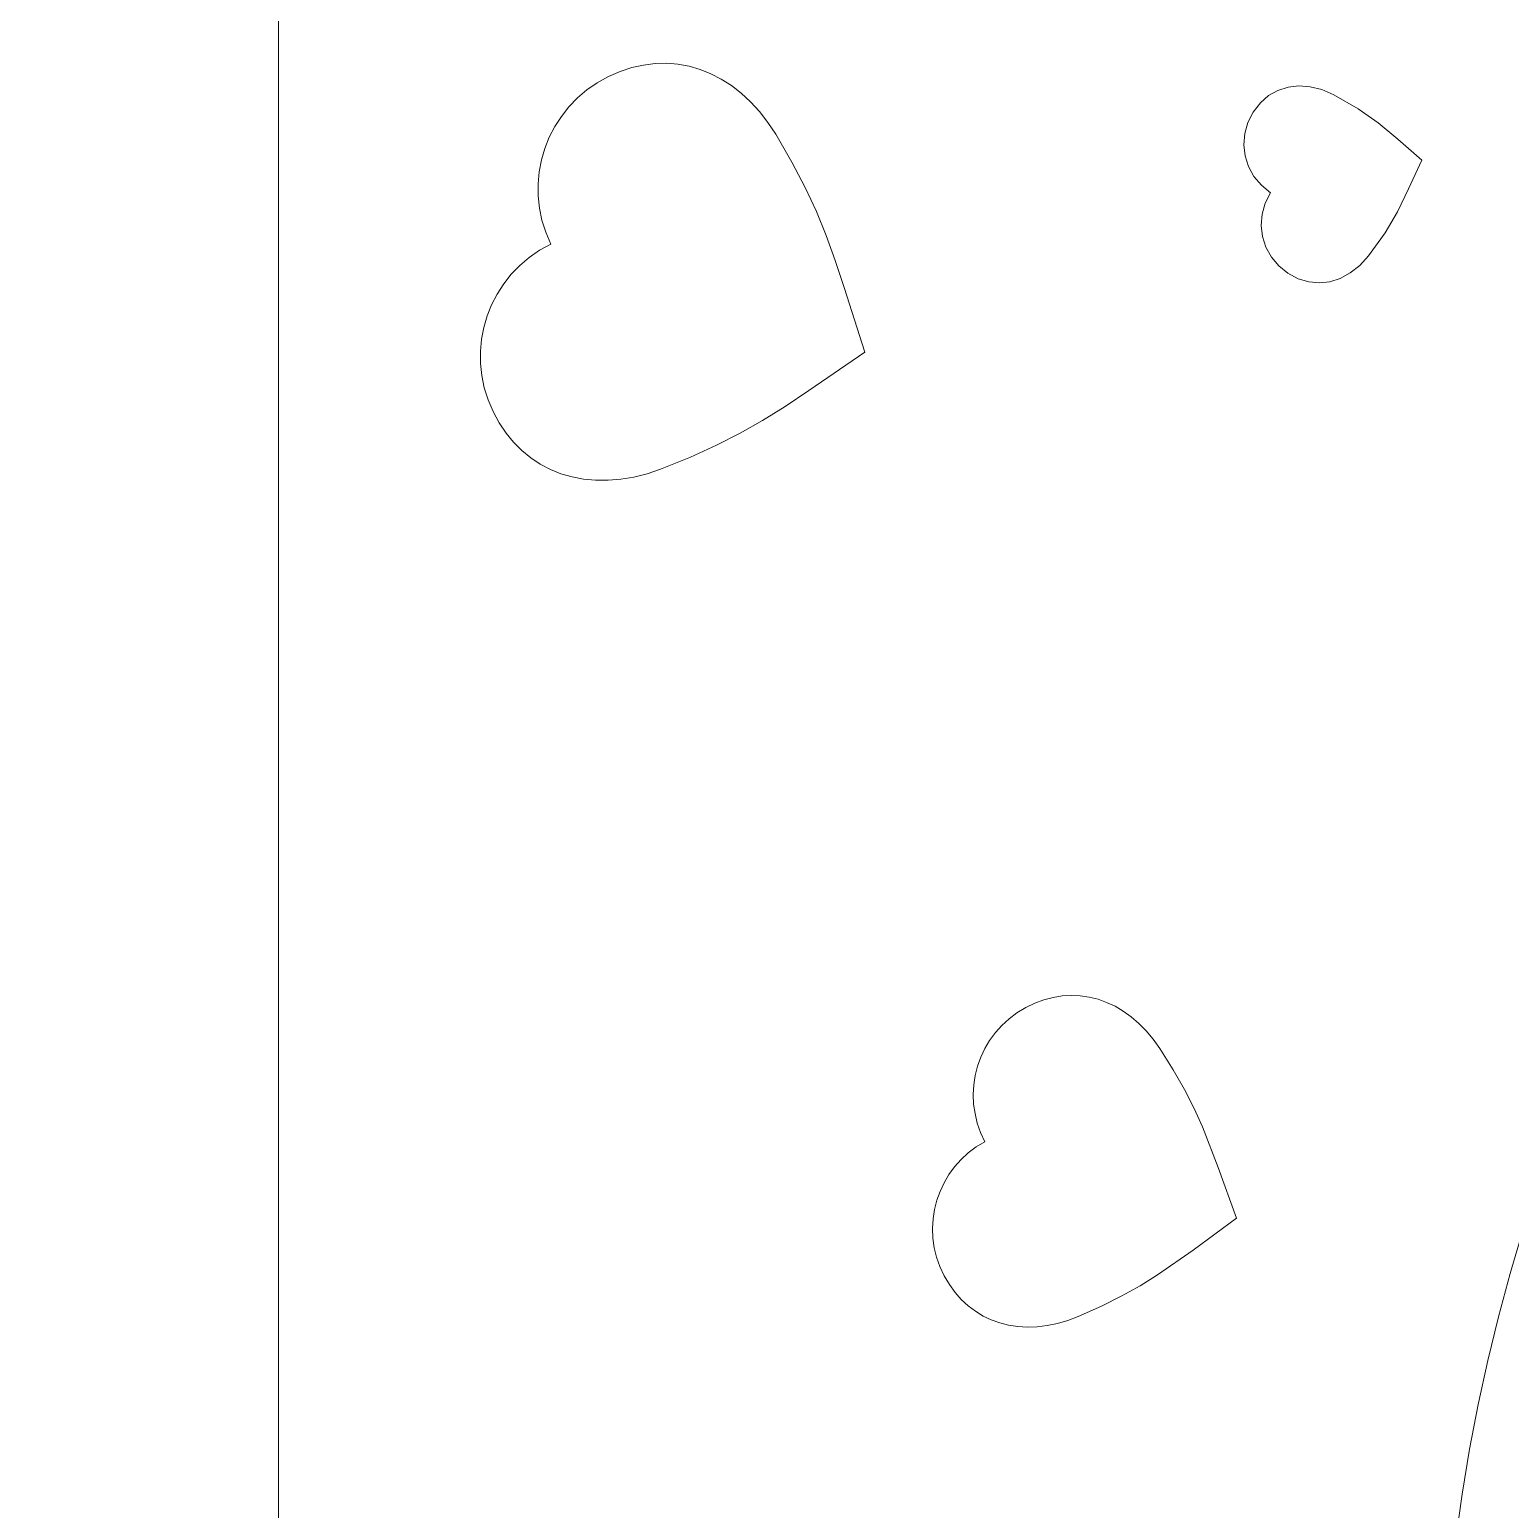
# Model space of a CAD drawing. Header units: millimetres. Extents: x -178 to 178, y -197 to 165.
# Drawn here: x 30.12 to 61.59, y 73.53 to 104.98 of the extents above; entities that cross this region are included whole.
import ezdxf

# ---------------------------------------------------------------- set-up
doc = ezdxf.new("R2010")
doc.units = ezdxf.units.MM
doc.header["$MEASUREMENT"] = 0
doc.layers.add('Calque_par_d_faut', color=7, linetype='Continuous')

msp = doc.modelspace()

# ---------------------------------------------------------------- linework, layer by layer
at = {"layer": 'Calque_par_d_faut', "color": 1, "lineweight": 9}
msp.add_open_spline([(-173.1455, 165.4772), (-174.4725, 165.4763), (-175.7447, 164.9484), (-176.6824, 164.0095), (-176.6824, 164.0095), (-177.6201, 163.0707), (-178.1464, 161.8041), (-178.1455, 160.4772), (-178.1455, 160.4772), (-178.1455, 160.4772), (-178.1455, -24.5228), (-178.1455, -24.5228), (-178.1455, -24.5228), (-178.1447, -25.8498), (-177.6168, -27.122), (-176.6779, -28.0597), (-176.6779, -28.0597), (-175.7391, -28.9974), (-174.4725, -29.5237), (-173.1455, -29.5228), (-173.1455, -29.5228), (-173.1455, -29.5228), (172.4975, -29.5228), (172.4975, -29.5228), (172.4975, -29.5228), (173.8245, -29.522), (175.0967, -28.9941), (176.0344, -28.0552), (176.0344, -28.0552), (176.9721, -27.1163), (177.4984, -25.8498), (177.4975, -24.5228), (177.4975, -24.5228), (177.4975, -24.5228), (177.4975, 71.9694), (177.4975, 71.9694), (177.4975, 71.9694), (177.4975, 71.9694), (177.4975, 79.9694), (177.4975, 79.9694), (177.4975, 79.9694), (177.4975, 79.9694), (177.4975, 160.4772), (177.4975, 160.4772), (177.4975, 160.4772), (177.4967, 161.8041), (176.9688, 163.0763), (176.0299, 164.014), (176.0299, 164.014), (175.0911, 164.9517), (173.8245, 165.478), (172.4975, 165.4772), (172.4975, 165.4772), (172.4975, 165.4772), (-173.1455, 165.4772), (-173.1455, 165.4772), (-173.1455, 165.4772), (-173.1455, 165.4772), (-173.1455, 165.4772), (-173.1455, 165.4772)], degree=3, knots=[0, 0, 0, 0, 0.0625, 0.0625, 0.0625, 0.0625, 0.125, 0.125, 0.125, 0.125, 0.1875, 0.1875, 0.1875, 0.1875, 0.25, 0.25, 0.25, 0.25, 0.3125, 0.3125, 0.3125, 0.3125, 0.375, 0.375, 0.375, 0.375, 0.4375, 0.4375, 0.4375, 0.4375, 0.5, 0.5, 0.5, 0.5, 0.5625, 0.5625, 0.5625, 0.5625, 0.625, 0.625, 0.625, 0.625, 0.6875, 0.6875, 0.6875, 0.6875, 0.75, 0.75, 0.75, 0.75, 0.8125, 0.8125, 0.8125, 0.8125, 0.875, 0.875, 0.875, 0.875, 1, 1, 1, 1], dxfattribs=at)
at = {"layer": 'Calque_par_d_faut', "color": 150, "lineweight": 9}
for points, knots in [([(159.0166, 157.1652), (159.8117, 157.1657), (160.5745, 156.8503), (161.1371, 156.2884), (161.1371, 156.2884), (161.6997, 155.7265), (162.0161, 154.9604), (162.0166, 154.1652), (162.0166, 154.1652), (162.0166, 154.1652), (162.0166, -18.2109), (162.0166, -18.2109), (162.0166, -18.2109), (162.0171, -19.006), (161.7017, -19.7688), (161.1398, -20.3314), (161.1398, -20.3314), (160.5779, -20.894), (159.8117, -21.2104), (159.0166, -21.2109), (159.0166, -21.2109), (159.0166, -21.2109), (38.413, -21.2109), (38.413, -21.2109), (38.413, -21.2109), (37.6179, -21.2114), (36.8551, -20.896), (36.2925, -20.3341), (36.2925, -20.3341), (35.7299, -19.7722), (35.4135, -19.006), (35.413, -18.2109), (35.413, -18.2109), (35.413, -18.2109), (35.413, 154.1652), (35.413, 154.1652), (35.413, 154.1652), (35.4125, 154.9604), (35.7279, 155.7231), (36.2898, 156.2857), (36.2898, 156.2857), (36.8517, 156.8484), (37.6179, 157.1647), (38.413, 157.1652), (38.413, 157.1652), (38.413, 157.1652), (159.0166, 157.1652), (159.0166, 157.1652), (159.0166, 157.1652), (159.0166, 157.1652), (159.0166, 157.1652), (159.0166, 157.1652)], [0, 0, 0, 0, 0.0714286, 0.0714286, 0.0714286, 0.0714286, 0.1428571, 0.1428571, 0.1428571, 0.1428571, 0.2142857, 0.2142857, 0.2142857, 0.2142857, 0.2857143, 0.2857143, 0.2857143, 0.2857143, 0.3571429, 0.3571429, 0.3571429, 0.3571429, 0.4285714, 0.4285714, 0.4285714, 0.4285714, 0.5, 0.5, 0.5, 0.5, 0.5714286, 0.5714286, 0.5714286, 0.5714286, 0.6428571, 0.6428571, 0.6428571, 0.6428571, 0.7142857, 0.7142857, 0.7142857, 0.7142857, 0.7857143, 0.7857143, 0.7857143, 0.7857143, 0.8571429, 0.8571429, 0.8571429, 0.8571429, 1, 1, 1, 1]), ([(137.3051, 67.9772), (137.3051, 89.29), (120.0277, 106.5674), (98.715, 106.5674), (98.715, 106.5674), (77.4022, 106.5674), (60.1247, 89.2901), (60.1247, 67.9773), (60.1247, 67.9773), (60.1246, 46.6645), (77.402, 29.387), (98.7148, 29.3869), (98.7148, 29.3869), (120.0275, 29.3868), (137.305, 46.6642), (137.3051, 67.977), (137.3051, 67.9771), (137.3051, 67.9771), (137.3051, 67.9772)], [0, 0, 0, 0, 0.2, 0.2, 0.2, 0.2, 0.4, 0.4, 0.4, 0.4, 0.6, 0.6, 0.6, 0.6, 1, 1, 1, 1.0002, 1.0002, 1.0002, 1.0002]), ([(41.1963, 100.4192), (41.1963, 100.4192), (41.0893, 100.6699), (41.0893, 100.6699), (41.0893, 100.6699), (41.0893, 100.6699), (41.0096, 100.9251), (41.0096, 100.9251), (41.0096, 100.9251), (41.0096, 100.9251), (40.9567, 101.1832), (40.9567, 101.1832), (40.9567, 101.1832), (40.9567, 101.1832), (40.9299, 101.4423), (40.9299, 101.4423), (40.9299, 101.4423), (40.9299, 101.4423), (40.9286, 101.7006), (40.9286, 101.7006), (40.9286, 101.7006), (40.9286, 101.7006), (40.9522, 101.9563), (40.9522, 101.9563), (40.9522, 101.9563), (40.9522, 101.9563), (41.0001, 102.2077), (41.0001, 102.2077), (41.0001, 102.2077), (41.0001, 102.2077), (41.0716, 102.453), (41.0716, 102.453), (41.0716, 102.453), (41.0716, 102.453), (41.1661, 102.6903), (41.1661, 102.6903), (41.1661, 102.6903), (41.1661, 102.6903), (41.2831, 102.9179), (41.2831, 102.9179), (41.2831, 102.9179), (41.2831, 102.9179), (41.4219, 103.134), (41.4219, 103.134), (41.4219, 103.134), (41.4219, 103.134), (41.5819, 103.3368), (41.5819, 103.3368), (41.5819, 103.3368), (41.5819, 103.3368), (41.7625, 103.5245), (41.7625, 103.5245), (41.7625, 103.5245), (41.7625, 103.5245), (41.963, 103.6954), (41.963, 103.6954), (41.963, 103.6954), (41.963, 103.6954), (42.1829, 103.8475), (42.1829, 103.8475), (42.1829, 103.8475), (42.1829, 103.8475), (42.4215, 103.9792), (42.4215, 103.9792), (42.4215, 103.9792), (42.4215, 103.9792), (42.6697, 104.0871), (42.6697, 104.0871), (42.6697, 104.0871), (42.6697, 104.0871), (42.9183, 104.169), (42.9183, 104.169), (42.9183, 104.169), (42.9183, 104.169), (43.1664, 104.2254), (43.1664, 104.2254), (43.1664, 104.2254), (43.1664, 104.2254), (43.4133, 104.2564), (43.4133, 104.2564), (43.4133, 104.2564), (43.4133, 104.2564), (43.658, 104.2623), (43.658, 104.2623), (43.658, 104.2623), (43.658, 104.2623), (43.8999, 104.2435), (43.8999, 104.2435), (43.8999, 104.2435), (43.8999, 104.2435), (44.1381, 104.2002), (44.1381, 104.2002), (44.1381, 104.2002), (44.1381, 104.2002), (44.3718, 104.1327), (44.3718, 104.1327), (44.3718, 104.1327), (44.3718, 104.1327), (44.6002, 104.0412), (44.6002, 104.0412), (44.6002, 104.0412), (44.6002, 104.0412), (44.8224, 103.926), (44.8224, 103.926), (44.8224, 103.926), (44.8224, 103.926), (45.0377, 103.7875), (45.0377, 103.7875), (45.0377, 103.7875), (45.0377, 103.7875), (45.2452, 103.6259), (45.2452, 103.6259), (45.2452, 103.6259), (45.2452, 103.6259), (45.4442, 103.4415), (45.4442, 103.4415), (45.4442, 103.4415), (45.4442, 103.4415), (45.6338, 103.2345), (45.6338, 103.2345), (45.6338, 103.2345), (45.6338, 103.2345), (45.8131, 103.0053), (45.8131, 103.0053), (45.8131, 103.0053), (45.8131, 103.0053), (45.9815, 102.754), (45.9815, 102.754), (45.9815, 102.754), (45.9815, 102.754), (46.3226, 102.1615), (46.3226, 102.1615), (46.3226, 102.1615), (46.3226, 102.1615), (46.605, 101.6213), (46.605, 101.6213), (46.605, 101.6213), (46.605, 101.6213), (46.843, 101.1094), (46.843, 101.1094), (46.843, 101.1094), (46.843, 101.1094), (47.051, 100.6013), (47.051, 100.6013), (47.051, 100.6013), (47.051, 100.6013), (47.2435, 100.0727), (47.2435, 100.0727), (47.2435, 100.0727), (47.2435, 100.0727), (47.4348, 99.4995), (47.4348, 99.4995), (47.4348, 99.4995), (47.4348, 99.4995), (47.8713, 98.1219), (47.8713, 98.1219), (47.8713, 98.1219), (47.8713, 98.1219), (46.6794, 97.3048), (46.6794, 97.3048), (46.6794, 97.3048), (46.6794, 97.3048), (46.1759, 96.9707), (46.1759, 96.9707), (46.1759, 96.9707), (46.1759, 96.9707), (45.699, 96.6726), (45.699, 96.6726), (45.699, 96.6726), (45.699, 96.6726), (45.2223, 96.4001), (45.2223, 96.4001), (45.2223, 96.4001), (45.2223, 96.4001), (44.7196, 96.1431), (44.7196, 96.1431), (44.7196, 96.1431), (44.7196, 96.1431), (44.1646, 95.8911), (44.1646, 95.8911), (44.1646, 95.8911), (44.1646, 95.8911), (43.5311, 95.634), (43.5311, 95.634), (43.5311, 95.634), (43.5311, 95.634), (43.2438, 95.5396), (43.2438, 95.5396), (43.2438, 95.5396), (43.2438, 95.5396), (42.9613, 95.4693), (42.9613, 95.4693), (42.9613, 95.4693), (42.9613, 95.4693), (42.6845, 95.4228), (42.6845, 95.4228), (42.6845, 95.4228), (42.6845, 95.4228), (42.4142, 95.3999), (42.4142, 95.3999), (42.4142, 95.3999), (42.4142, 95.3999), (42.1511, 95.4002), (42.1511, 95.4002), (42.1511, 95.4002), (42.1511, 95.4002), (41.8962, 95.4236), (41.8962, 95.4236), (41.8962, 95.4236), (41.8962, 95.4236), (41.6502, 95.4696), (41.6502, 95.4696), (41.6502, 95.4696), (41.6502, 95.4696), (41.4139, 95.538), (41.4139, 95.538), (41.4139, 95.538), (41.4139, 95.538), (41.1881, 95.6286), (41.1881, 95.6286), (41.1881, 95.6286), (41.1881, 95.6286), (40.9737, 95.741), (40.9737, 95.741), (40.9737, 95.741), (40.9737, 95.741), (40.7715, 95.8751), (40.7715, 95.8751), (40.7715, 95.8751), (40.7715, 95.8751), (40.5822, 96.0304), (40.5822, 96.0304), (40.5822, 96.0304), (40.5822, 96.0304), (40.4067, 96.2068), (40.4067, 96.2068), (40.4067, 96.2068), (40.4067, 96.2068), (40.2458, 96.4039), (40.2458, 96.4039), (40.2458, 96.4039), (40.2458, 96.4039), (40.1003, 96.6214), (40.1003, 96.6214), (40.1003, 96.6214), (40.1003, 96.6214), (39.9711, 96.8592), (39.9711, 96.8592), (39.9711, 96.8592), (39.9711, 96.8592), (39.8641, 97.1099), (39.8641, 97.1099), (39.8641, 97.1099), (39.8641, 97.1099), (39.7844, 97.3651), (39.7844, 97.3651), (39.7844, 97.3651), (39.7844, 97.3651), (39.7315, 97.6232), (39.7315, 97.6232), (39.7315, 97.6232), (39.7315, 97.6232), (39.7047, 97.8823), (39.7047, 97.8823), (39.7047, 97.8823), (39.7047, 97.8823), (39.7034, 98.1406), (39.7034, 98.1406), (39.7034, 98.1406), (39.7034, 98.1406), (39.727, 98.3963), (39.727, 98.3963), (39.727, 98.3963), (39.727, 98.3963), (39.7748, 98.6477), (39.7748, 98.6477), (39.7748, 98.6477), (39.7748, 98.6477), (39.8464, 98.893), (39.8464, 98.893), (39.8464, 98.893), (39.8464, 98.893), (39.9409, 99.1303), (39.9409, 99.1303), (39.9409, 99.1303), (39.9409, 99.1303), (40.0579, 99.3579), (40.0579, 99.3579), (40.0579, 99.3579), (40.0579, 99.3579), (40.1967, 99.574), (40.1967, 99.574), (40.1967, 99.574), (40.1967, 99.574), (40.3567, 99.7768), (40.3567, 99.7768), (40.3567, 99.7768), (40.3567, 99.7768), (40.5373, 99.9645), (40.5373, 99.9645), (40.5373, 99.9645), (40.5373, 99.9645), (40.7378, 100.1353), (40.7378, 100.1353), (40.7378, 100.1353), (40.7378, 100.1353), (40.9577, 100.2875), (40.9577, 100.2875), (40.9577, 100.2875), (40.9577, 100.2875), (41.1963, 100.4192), (41.1963, 100.4192), (41.1963, 100.4192), (41.1963, 100.4192), (41.1963, 100.4192), (41.1963, 100.4192)], [0, 0, 0, 0, 0.0125, 0.0125, 0.0125, 0.0125, 0.025, 0.025, 0.025, 0.025, 0.0375, 0.0375, 0.0375, 0.0375, 0.05, 0.05, 0.05, 0.05, 0.0625, 0.0625, 0.0625, 0.0625, 0.075, 0.075, 0.075, 0.075, 0.0875, 0.0875, 0.0875, 0.0875, 0.1, 0.1, 0.1, 0.1, 0.1125, 0.1125, 0.1125, 0.1125, 0.125, 0.125, 0.125, 0.125, 0.1375, 0.1375, 0.1375, 0.1375, 0.15, 0.15, 0.15, 0.15, 0.1625, 0.1625, 0.1625, 0.1625, 0.175, 0.175, 0.175, 0.175, 0.1875, 0.1875, 0.1875, 0.1875, 0.2, 0.2, 0.2, 0.2, 0.2125, 0.2125, 0.2125, 0.2125, 0.225, 0.225, 0.225, 0.225, 0.2375, 0.2375, 0.2375, 0.2375, 0.25, 0.25, 0.25, 0.25, 0.2625, 0.2625, 0.2625, 0.2625, 0.275, 0.275, 0.275, 0.275, 0.2875, 0.2875, 0.2875, 0.2875, 0.3, 0.3, 0.3, 0.3, 0.3125, 0.3125, 0.3125, 0.3125, 0.325, 0.325, 0.325, 0.325, 0.3375, 0.3375, 0.3375, 0.3375, 0.35, 0.35, 0.35, 0.35, 0.3625, 0.3625, 0.3625, 0.3625, 0.375, 0.375, 0.375, 0.375, 0.3875, 0.3875, 0.3875, 0.3875, 0.4, 0.4, 0.4, 0.4, 0.4125, 0.4125, 0.4125, 0.4125, 0.425, 0.425, 0.425, 0.425, 0.4375, 0.4375, 0.4375, 0.4375, 0.45, 0.45, 0.45, 0.45, 0.4625, 0.4625, 0.4625, 0.4625, 0.475, 0.475, 0.475, 0.475, 0.4875, 0.4875, 0.4875, 0.4875, 0.5, 0.5, 0.5, 0.5, 0.5125, 0.5125, 0.5125, 0.5125, 0.525, 0.525, 0.525, 0.525, 0.5375, 0.5375, 0.5375, 0.5375, 0.55, 0.55, 0.55, 0.55, 0.5625, 0.5625, 0.5625, 0.5625, 0.575, 0.575, 0.575, 0.575, 0.5875, 0.5875, 0.5875, 0.5875, 0.6, 0.6, 0.6, 0.6, 0.6125, 0.6125, 0.6125, 0.6125, 0.625, 0.625, 0.625, 0.625, 0.6375, 0.6375, 0.6375, 0.6375, 0.65, 0.65, 0.65, 0.65, 0.6625, 0.6625, 0.6625, 0.6625, 0.675, 0.675, 0.675, 0.675, 0.6875, 0.6875, 0.6875, 0.6875, 0.7, 0.7, 0.7, 0.7, 0.7125, 0.7125, 0.7125, 0.7125, 0.725, 0.725, 0.725, 0.725, 0.7375, 0.7375, 0.7375, 0.7375, 0.75, 0.75, 0.75, 0.75, 0.7625, 0.7625, 0.7625, 0.7625, 0.775, 0.775, 0.775, 0.775, 0.7875, 0.7875, 0.7875, 0.7875, 0.8, 0.8, 0.8, 0.8, 0.8125, 0.8125, 0.8125, 0.8125, 0.825, 0.825, 0.825, 0.825, 0.8375, 0.8375, 0.8375, 0.8375, 0.85, 0.85, 0.85, 0.85, 0.8625, 0.8625, 0.8625, 0.8625, 0.875, 0.875, 0.875, 0.875, 0.8875, 0.8875, 0.8875, 0.8875, 0.9, 0.9, 0.9, 0.9, 0.9125, 0.9125, 0.9125, 0.9125, 0.925, 0.925, 0.925, 0.925, 0.9375, 0.9375, 0.9375, 0.9375, 0.95, 0.95, 0.95, 0.95, 0.9625, 0.9625, 0.9625, 0.9625, 0.975, 0.975, 0.975, 0.975, 1, 1, 1, 1]), ([(56.4965, 101.5117), (56.4965, 101.5117), (56.3004, 101.6682), (56.3004, 101.6682), (56.3004, 101.6682), (56.3004, 101.6682), (56.1441, 101.855), (56.1441, 101.855), (56.1441, 101.855), (56.1441, 101.855), (56.0292, 102.0651), (56.0292, 102.0651), (56.0292, 102.0651), (56.0292, 102.0651), (55.9572, 102.2917), (55.9572, 102.2917), (55.9572, 102.2917), (55.9572, 102.2917), (55.9295, 102.5278), (55.9295, 102.5278), (55.9295, 102.5278), (55.9295, 102.5278), (55.9476, 102.7666), (55.9476, 102.7666), (55.9476, 102.7666), (55.9476, 102.7666), (56.013, 103.0011), (56.013, 103.0011), (56.013, 103.0011), (56.013, 103.0011), (56.1273, 103.2246), (56.1273, 103.2246), (56.1273, 103.2246), (56.1273, 103.2246), (56.2795, 103.4198), (56.2795, 103.4198), (56.2795, 103.4198), (56.2795, 103.4198), (56.4556, 103.5738), (56.4556, 103.5738), (56.4556, 103.5738), (56.4556, 103.5738), (56.6525, 103.6859), (56.6525, 103.6859), (56.6525, 103.6859), (56.6525, 103.6859), (56.8671, 103.7553), (56.8671, 103.7553), (56.8671, 103.7553), (56.8671, 103.7553), (57.0964, 103.7816), (57.0964, 103.7816), (57.0964, 103.7816), (57.0964, 103.7816), (57.337, 103.7638), (57.337, 103.7638), (57.337, 103.7638), (57.337, 103.7638), (57.586, 103.7015), (57.586, 103.7015), (57.586, 103.7015), (57.586, 103.7015), (57.8402, 103.5939), (57.8402, 103.5939), (57.8402, 103.5939), (57.8402, 103.5939), (58.3613, 103.2929), (58.3613, 103.2929), (58.3613, 103.2929), (58.3613, 103.2929), (58.7846, 102.994), (58.7846, 102.994), (58.7846, 102.994), (58.7846, 102.994), (59.2027, 102.6476), (59.2027, 102.6476), (59.2027, 102.6476), (59.2027, 102.6476), (59.7083, 102.204), (59.7083, 102.204), (59.7083, 102.204), (59.7083, 102.204), (59.4303, 101.5916), (59.4303, 101.5916), (59.4303, 101.5916), (59.4303, 101.5916), (59.1921, 101.1037), (59.1921, 101.1037), (59.1921, 101.1037), (59.1921, 101.1037), (58.9295, 100.657), (58.9295, 100.657), (58.9295, 100.657), (58.9295, 100.657), (58.5787, 100.168), (58.5787, 100.168), (58.5787, 100.168), (58.5787, 100.168), (58.3914, 99.9652), (58.3914, 99.9652), (58.3914, 99.9652), (58.3914, 99.9652), (58.1902, 99.8058), (58.1902, 99.8058), (58.1902, 99.8058), (58.1902, 99.8058), (57.9782, 99.6905), (57.9782, 99.6905), (57.9782, 99.6905), (57.9782, 99.6905), (57.7586, 99.62), (57.7586, 99.62), (57.7586, 99.62), (57.7586, 99.62), (57.5344, 99.5948), (57.5344, 99.5948), (57.5344, 99.5948), (57.5344, 99.5948), (57.3088, 99.6158), (57.3088, 99.6158), (57.3088, 99.6158), (57.3088, 99.6158), (57.0849, 99.6836), (57.0849, 99.6836), (57.0849, 99.6836), (57.0849, 99.6836), (56.8658, 99.7988), (56.8658, 99.7988), (56.8658, 99.7988), (56.8658, 99.7988), (56.6696, 99.9553), (56.6696, 99.9553), (56.6696, 99.9553), (56.6696, 99.9553), (56.5134, 100.1421), (56.5134, 100.1421), (56.5134, 100.1421), (56.5134, 100.1421), (56.3985, 100.3522), (56.3985, 100.3522), (56.3985, 100.3522), (56.3985, 100.3522), (56.3264, 100.5787), (56.3264, 100.5787), (56.3264, 100.5787), (56.3264, 100.5787), (56.2987, 100.8149), (56.2987, 100.8149), (56.2987, 100.8149), (56.2987, 100.8149), (56.3169, 101.0536), (56.3169, 101.0536), (56.3169, 101.0536), (56.3169, 101.0536), (56.3823, 101.2882), (56.3823, 101.2882), (56.3823, 101.2882), (56.3823, 101.2882), (56.4965, 101.5117), (56.4965, 101.5117), (56.4965, 101.5117), (56.4965, 101.5117), (56.4965, 101.5117), (56.4965, 101.5117)], [0, 0, 0, 0, 0.0238095, 0.0238095, 0.0238095, 0.0238095, 0.047619, 0.047619, 0.047619, 0.047619, 0.0714286, 0.0714286, 0.0714286, 0.0714286, 0.0952381, 0.0952381, 0.0952381, 0.0952381, 0.1190476, 0.1190476, 0.1190476, 0.1190476, 0.1428571, 0.1428571, 0.1428571, 0.1428571, 0.1666667, 0.1666667, 0.1666667, 0.1666667, 0.1904762, 0.1904762, 0.1904762, 0.1904762, 0.2142857, 0.2142857, 0.2142857, 0.2142857, 0.2380952, 0.2380952, 0.2380952, 0.2380952, 0.2619048, 0.2619048, 0.2619048, 0.2619048, 0.2857143, 0.2857143, 0.2857143, 0.2857143, 0.3095238, 0.3095238, 0.3095238, 0.3095238, 0.3333333, 0.3333333, 0.3333333, 0.3333333, 0.3571429, 0.3571429, 0.3571429, 0.3571429, 0.3809524, 0.3809524, 0.3809524, 0.3809524, 0.4047619, 0.4047619, 0.4047619, 0.4047619, 0.4285714, 0.4285714, 0.4285714, 0.4285714, 0.452381, 0.452381, 0.452381, 0.452381, 0.4761905, 0.4761905, 0.4761905, 0.4761905, 0.5, 0.5, 0.5, 0.5, 0.5238095, 0.5238095, 0.5238095, 0.5238095, 0.547619, 0.547619, 0.547619, 0.547619, 0.5714286, 0.5714286, 0.5714286, 0.5714286, 0.5952381, 0.5952381, 0.5952381, 0.5952381, 0.6190476, 0.6190476, 0.6190476, 0.6190476, 0.6428571, 0.6428571, 0.6428571, 0.6428571, 0.6666667, 0.6666667, 0.6666667, 0.6666667, 0.6904762, 0.6904762, 0.6904762, 0.6904762, 0.7142857, 0.7142857, 0.7142857, 0.7142857, 0.7380952, 0.7380952, 0.7380952, 0.7380952, 0.7619048, 0.7619048, 0.7619048, 0.7619048, 0.7857143, 0.7857143, 0.7857143, 0.7857143, 0.8095238, 0.8095238, 0.8095238, 0.8095238, 0.8333333, 0.8333333, 0.8333333, 0.8333333, 0.8571429, 0.8571429, 0.8571429, 0.8571429, 0.8809524, 0.8809524, 0.8809524, 0.8809524, 0.9047619, 0.9047619, 0.9047619, 0.9047619, 0.9285714, 0.9285714, 0.9285714, 0.9285714, 0.952381, 0.952381, 0.952381, 0.952381, 1, 1, 1, 1]), ([(50.426, 81.3424), (50.426, 81.3424), (50.3342, 81.5375), (50.3342, 81.5375), (50.3342, 81.5375), (50.3342, 81.5375), (50.2638, 81.737), (50.2638, 81.737), (50.2638, 81.737), (50.2638, 81.737), (50.2145, 81.9394), (50.2145, 81.9394), (50.2145, 81.9394), (50.2145, 81.9394), (50.1858, 82.1435), (50.1858, 82.1435), (50.1858, 82.1435), (50.1858, 82.1435), (50.1773, 82.3476), (50.1773, 82.3476), (50.1773, 82.3476), (50.1773, 82.3476), (50.1886, 82.5505), (50.1886, 82.5505), (50.1886, 82.5505), (50.1886, 82.5505), (50.2191, 82.7506), (50.2191, 82.7506), (50.2191, 82.7506), (50.2191, 82.7506), (50.2686, 82.9466), (50.2686, 82.9466), (50.2686, 82.9466), (50.2686, 82.9466), (50.3365, 83.1369), (50.3365, 83.1369), (50.3365, 83.1369), (50.3365, 83.1369), (50.4224, 83.3203), (50.4224, 83.3203), (50.4224, 83.3203), (50.4224, 83.3203), (50.5258, 83.4951), (50.5258, 83.4951), (50.5258, 83.4951), (50.5258, 83.4951), (50.6465, 83.6601), (50.6465, 83.6601), (50.6465, 83.6601), (50.6465, 83.6601), (50.7838, 83.8137), (50.7838, 83.8137), (50.7838, 83.8137), (50.7838, 83.8137), (50.9374, 83.9546), (50.9374, 83.9546), (50.9374, 83.9546), (50.9374, 83.9546), (51.1068, 84.0812), (51.1068, 84.0812), (51.1068, 84.0812), (51.1068, 84.0812), (51.2916, 84.1922), (51.2916, 84.1922), (51.2916, 84.1922), (51.2916, 84.1922), (51.4847, 84.2847), (51.4847, 84.2847), (51.4847, 84.2847), (51.4847, 84.2847), (51.6788, 84.3567), (51.6788, 84.3567), (51.6788, 84.3567), (51.6788, 84.3567), (51.8733, 84.4084), (51.8733, 84.4084), (51.8733, 84.4084), (51.8733, 84.4084), (52.0676, 84.4401), (52.0676, 84.4401), (52.0676, 84.4401), (52.0676, 84.4401), (52.2609, 84.4518), (52.2609, 84.4518), (52.2609, 84.4518), (52.2609, 84.4518), (52.4527, 84.444), (52.4527, 84.444), (52.4527, 84.444), (52.4527, 84.444), (52.6423, 84.4166), (52.6423, 84.4166), (52.6423, 84.4166), (52.6423, 84.4166), (52.829, 84.37), (52.829, 84.37), (52.829, 84.37), (52.829, 84.37), (53.0122, 84.3043), (53.0122, 84.3043), (53.0122, 84.3043), (53.0122, 84.3043), (53.1912, 84.2197), (53.1912, 84.2197), (53.1912, 84.2197), (53.1912, 84.2197), (53.3654, 84.1164), (53.3654, 84.1164), (53.3654, 84.1164), (53.3654, 84.1164), (53.5341, 83.9946), (53.5341, 83.9946), (53.5341, 83.9946), (53.5341, 83.9946), (53.6967, 83.8546), (53.6967, 83.8546), (53.6967, 83.8546), (53.6967, 83.8546), (53.8526, 83.6965), (53.8526, 83.6965), (53.8526, 83.6965), (53.8526, 83.6965), (54.001, 83.5204), (54.001, 83.5204), (54.001, 83.5204), (54.001, 83.5204), (54.1414, 83.3267), (54.1414, 83.3267), (54.1414, 83.3267), (54.1414, 83.3267), (54.4282, 82.8681), (54.4282, 82.8681), (54.4282, 82.8681), (54.4282, 82.8681), (54.6671, 82.4493), (54.6671, 82.4493), (54.6671, 82.4493), (54.6671, 82.4493), (54.8701, 82.0514), (54.8701, 82.0514), (54.8701, 82.0514), (54.8701, 82.0514), (55.0492, 81.6558), (55.0492, 81.6558), (55.0492, 81.6558), (55.0492, 81.6558), (55.3845, 80.7959), (55.3845, 80.7959), (55.3845, 80.7959), (55.3845, 80.7959), (55.7695, 79.7195), (55.7695, 79.7195), (55.7695, 79.7195), (55.7695, 79.7195), (54.8509, 79.039), (54.8509, 79.039), (54.8509, 79.039), (54.8509, 79.039), (54.0941, 78.5108), (54.0941, 78.5108), (54.0941, 78.5108), (54.0941, 78.5108), (53.7251, 78.2816), (53.7251, 78.2816), (53.7251, 78.2816), (53.7251, 78.2816), (53.3351, 78.0639), (53.3351, 78.0639), (53.3351, 78.0639), (53.3351, 78.0639), (52.9037, 77.8486), (52.9037, 77.8486), (52.9037, 77.8486), (52.9037, 77.8486), (52.4103, 77.627), (52.4103, 77.627), (52.4103, 77.627), (52.4103, 77.627), (52.1859, 77.5441), (52.1859, 77.5441), (52.1859, 77.5441), (52.1859, 77.5441), (51.9646, 77.4803), (51.9646, 77.4803), (51.9646, 77.4803), (51.9646, 77.4803), (51.7471, 77.4356), (51.7471, 77.4356), (51.7471, 77.4356), (51.7471, 77.4356), (51.5341, 77.4096), (51.5341, 77.4096), (51.5341, 77.4096), (51.5341, 77.4096), (51.3261, 77.4023), (51.3261, 77.4023), (51.3261, 77.4023), (51.3261, 77.4023), (51.1239, 77.4133), (51.1239, 77.4133), (51.1239, 77.4133), (51.1239, 77.4133), (50.9281, 77.4426), (50.9281, 77.4426), (50.9281, 77.4426), (50.9281, 77.4426), (50.7393, 77.4899), (50.7393, 77.4899), (50.7393, 77.4899), (50.7393, 77.4899), (50.5582, 77.5549), (50.5582, 77.5549), (50.5582, 77.5549), (50.5582, 77.5549), (50.3855, 77.6376), (50.3855, 77.6376), (50.3855, 77.6376), (50.3855, 77.6376), (50.2217, 77.7377), (50.2217, 77.7377), (50.2217, 77.7377), (50.2217, 77.7377), (50.0676, 77.855), (50.0676, 77.855), (50.0676, 77.855), (50.0676, 77.855), (49.9237, 77.9894), (49.9237, 77.9894), (49.9237, 77.9894), (49.9237, 77.9894), (49.7908, 78.1406), (49.7908, 78.1406), (49.7908, 78.1406), (49.7908, 78.1406), (49.6695, 78.3083), (49.6695, 78.3083), (49.6695, 78.3083), (49.6695, 78.3083), (49.5605, 78.4926), (49.5605, 78.4926), (49.5605, 78.4926), (49.5605, 78.4926), (49.4686, 78.6876), (49.4686, 78.6876), (49.4686, 78.6876), (49.4686, 78.6876), (49.3983, 78.8871), (49.3983, 78.8871), (49.3983, 78.8871), (49.3983, 78.8871), (49.3489, 79.0896), (49.3489, 79.0896), (49.3489, 79.0896), (49.3489, 79.0896), (49.3203, 79.2936), (49.3203, 79.2936), (49.3203, 79.2936), (49.3203, 79.2936), (49.3118, 79.4978), (49.3118, 79.4978), (49.3118, 79.4978), (49.3118, 79.4978), (49.323, 79.7007), (49.323, 79.7007), (49.323, 79.7007), (49.323, 79.7007), (49.3536, 79.9008), (49.3536, 79.9008), (49.3536, 79.9008), (49.3536, 79.9008), (49.403, 80.0968), (49.403, 80.0968), (49.403, 80.0968), (49.403, 80.0968), (49.4709, 80.2871), (49.4709, 80.2871), (49.4709, 80.2871), (49.4709, 80.2871), (49.5568, 80.4704), (49.5568, 80.4704), (49.5568, 80.4704), (49.5568, 80.4704), (49.6603, 80.6453), (49.6603, 80.6453), (49.6603, 80.6453), (49.6603, 80.6453), (49.7809, 80.8102), (49.7809, 80.8102), (49.7809, 80.8102), (49.7809, 80.8102), (49.9182, 80.9639), (49.9182, 80.9639), (49.9182, 80.9639), (49.9182, 80.9639), (50.0718, 81.1047), (50.0718, 81.1047), (50.0718, 81.1047), (50.0718, 81.1047), (50.2412, 81.2314), (50.2412, 81.2314), (50.2412, 81.2314), (50.2412, 81.2314), (50.426, 81.3424), (50.426, 81.3424), (50.426, 81.3424), (50.426, 81.3424), (50.426, 81.3424), (50.426, 81.3424)], [0, 0, 0, 0, 0.0128205, 0.0128205, 0.0128205, 0.0128205, 0.025641, 0.025641, 0.025641, 0.025641, 0.0384615, 0.0384615, 0.0384615, 0.0384615, 0.0512821, 0.0512821, 0.0512821, 0.0512821, 0.0641026, 0.0641026, 0.0641026, 0.0641026, 0.0769231, 0.0769231, 0.0769231, 0.0769231, 0.0897436, 0.0897436, 0.0897436, 0.0897436, 0.1025641, 0.1025641, 0.1025641, 0.1025641, 0.1153846, 0.1153846, 0.1153846, 0.1153846, 0.1282051, 0.1282051, 0.1282051, 0.1282051, 0.1410256, 0.1410256, 0.1410256, 0.1410256, 0.1538462, 0.1538462, 0.1538462, 0.1538462, 0.1666667, 0.1666667, 0.1666667, 0.1666667, 0.1794872, 0.1794872, 0.1794872, 0.1794872, 0.1923077, 0.1923077, 0.1923077, 0.1923077, 0.2051282, 0.2051282, 0.2051282, 0.2051282, 0.2179487, 0.2179487, 0.2179487, 0.2179487, 0.2307692, 0.2307692, 0.2307692, 0.2307692, 0.2435897, 0.2435897, 0.2435897, 0.2435897, 0.2564103, 0.2564103, 0.2564103, 0.2564103, 0.2692308, 0.2692308, 0.2692308, 0.2692308, 0.2820513, 0.2820513, 0.2820513, 0.2820513, 0.2948718, 0.2948718, 0.2948718, 0.2948718, 0.3076923, 0.3076923, 0.3076923, 0.3076923, 0.3205128, 0.3205128, 0.3205128, 0.3205128, 0.3333333, 0.3333333, 0.3333333, 0.3333333, 0.3461538, 0.3461538, 0.3461538, 0.3461538, 0.3589744, 0.3589744, 0.3589744, 0.3589744, 0.3717949, 0.3717949, 0.3717949, 0.3717949, 0.3846154, 0.3846154, 0.3846154, 0.3846154, 0.3974359, 0.3974359, 0.3974359, 0.3974359, 0.4102564, 0.4102564, 0.4102564, 0.4102564, 0.4230769, 0.4230769, 0.4230769, 0.4230769, 0.4358974, 0.4358974, 0.4358974, 0.4358974, 0.4487179, 0.4487179, 0.4487179, 0.4487179, 0.4615385, 0.4615385, 0.4615385, 0.4615385, 0.474359, 0.474359, 0.474359, 0.474359, 0.4871795, 0.4871795, 0.4871795, 0.4871795, 0.5, 0.5, 0.5, 0.5, 0.5128205, 0.5128205, 0.5128205, 0.5128205, 0.525641, 0.525641, 0.525641, 0.525641, 0.5384615, 0.5384615, 0.5384615, 0.5384615, 0.5512821, 0.5512821, 0.5512821, 0.5512821, 0.5641026, 0.5641026, 0.5641026, 0.5641026, 0.5769231, 0.5769231, 0.5769231, 0.5769231, 0.5897436, 0.5897436, 0.5897436, 0.5897436, 0.6025641, 0.6025641, 0.6025641, 0.6025641, 0.6153846, 0.6153846, 0.6153846, 0.6153846, 0.6282051, 0.6282051, 0.6282051, 0.6282051, 0.6410256, 0.6410256, 0.6410256, 0.6410256, 0.6538462, 0.6538462, 0.6538462, 0.6538462, 0.6666667, 0.6666667, 0.6666667, 0.6666667, 0.6794872, 0.6794872, 0.6794872, 0.6794872, 0.6923077, 0.6923077, 0.6923077, 0.6923077, 0.7051282, 0.7051282, 0.7051282, 0.7051282, 0.7179487, 0.7179487, 0.7179487, 0.7179487, 0.7307692, 0.7307692, 0.7307692, 0.7307692, 0.7435897, 0.7435897, 0.7435897, 0.7435897, 0.7564103, 0.7564103, 0.7564103, 0.7564103, 0.7692308, 0.7692308, 0.7692308, 0.7692308, 0.7820513, 0.7820513, 0.7820513, 0.7820513, 0.7948718, 0.7948718, 0.7948718, 0.7948718, 0.8076923, 0.8076923, 0.8076923, 0.8076923, 0.8205128, 0.8205128, 0.8205128, 0.8205128, 0.8333333, 0.8333333, 0.8333333, 0.8333333, 0.8461538, 0.8461538, 0.8461538, 0.8461538, 0.8589744, 0.8589744, 0.8589744, 0.8589744, 0.8717949, 0.8717949, 0.8717949, 0.8717949, 0.8846154, 0.8846154, 0.8846154, 0.8846154, 0.8974359, 0.8974359, 0.8974359, 0.8974359, 0.9102564, 0.9102564, 0.9102564, 0.9102564, 0.9230769, 0.9230769, 0.9230769, 0.9230769, 0.9358974, 0.9358974, 0.9358974, 0.9358974, 0.9487179, 0.9487179, 0.9487179, 0.9487179, 0.9615385, 0.9615385, 0.9615385, 0.9615385, 0.974359, 0.974359, 0.974359, 0.974359, 1, 1, 1, 1])]:
    msp.add_open_spline(points, degree=3, knots=knots, dxfattribs=at)

doc.saveas('drawing.dxf')
